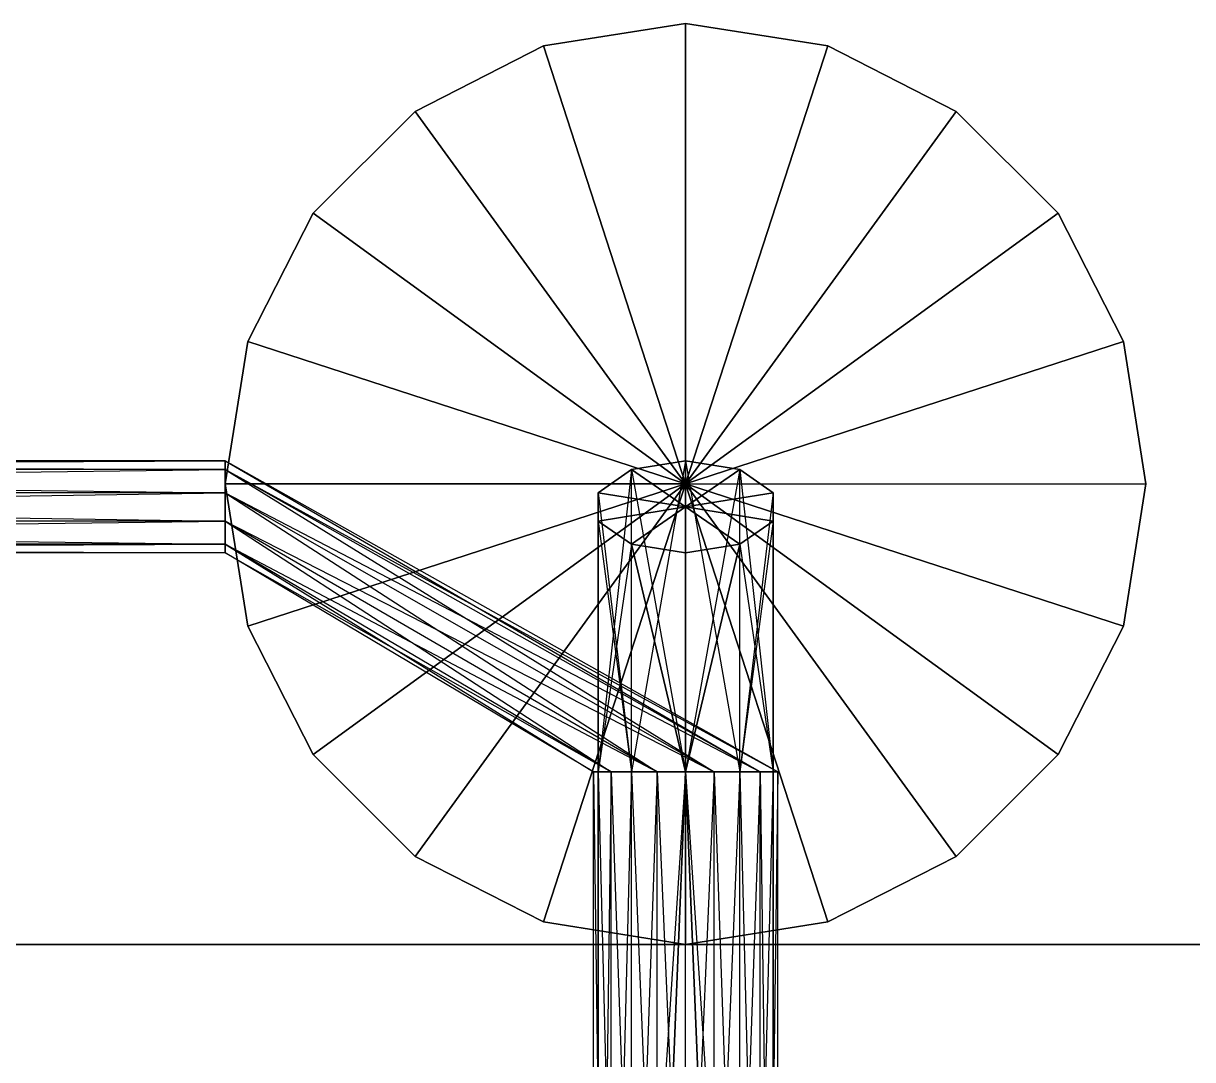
# Model space of a CAD drawing. Extents: x 0 to 4960, y -79 to 258.
# Drawn here: x 4703.4 to 4803.4, y 9.8 to 98.4 of the extents above; entities that cross this region are included whole.
import ezdxf

# ---------------------------------------------------------------- set-up
doc = ezdxf.new("R2010")
doc.units = 0
doc.layers.add('UB3D', color=1, linetype='CONTINUOUS')

msp = doc.modelspace()

# ---------------------------------------------------------------- linework, layer by layer
at = {"layer": 'UB3D', "color": 53}
for points in [[(4747.833996, 96.498308, -3060.944882), (4760.00002, 98.425217, -3060.944882), (4760.00002, 98.425217, -2779.055118), (4747.833996, 96.498308, -2779.055118)], [(4760, 59.055118, -3060.944882), (4760.00002, 98.425217, -3060.944882), (4747.833996, 96.498308, -3060.944882)], [(4760, 59.055118, -2779.055118), (4747.833996, 96.498308, -2779.055118), (4760.00002, 98.425217, -2779.055118)], [(4747.833996, 96.498308, -1680.944882), (4760.00002, 98.425217, -1680.944882), (4760.00002, 98.425217, -1399.055118), (4747.833996, 96.498308, -1399.055118)], [(4760, 59.055118, -1680.944882), (4760.00002, 98.425217, -1680.944882), (4747.833996, 96.498308, -1680.944882)], [(4760, 59.055118, -1399.055118), (4747.833996, 96.498308, -1399.055118), (4760.00002, 98.425217, -1399.055118)], [(4760, 59.055118, -3060.944882), (4772.166004, 96.498308, -3060.944882), (4760.00002, 98.425217, -3060.944882)], [(4760, 59.055118, -2779.055118), (4760.00002, 98.425217, -2779.055118), (4772.166004, 96.498308, -2779.055118)], [(4760, 59.055118, -1680.944882), (4772.166004, 96.498308, -1680.944882), (4760.00002, 98.425217, -1680.944882)], [(4760, 59.055118, -1399.055118), (4760.00002, 98.425217, -1399.055118), (4772.166004, 96.498308, -1399.055118)], [(4760.00002, 98.425217, -3060.944882), (4772.166004, 96.498308, -3060.944882), (4772.166004, 96.498308, -2779.055118), (4760.00002, 98.425217, -2779.055118)], [(4760.00002, 98.425217, -1680.944882), (4772.166004, 96.498308, -1680.944882), (4772.166004, 96.498308, -1399.055118), (4760.00002, 98.425217, -1399.055118)], [(4736.858868, 90.906201, -3060.944882), (4747.833996, 96.498308, -3060.944882), (4747.833996, 96.498308, -2779.055118), (4736.858868, 90.906201, -2779.055118)], [(4760, 59.055118, -3060.944882), (4747.833996, 96.498308, -3060.944882), (4736.858868, 90.906201, -3060.944882)], [(4760, 59.055118, -2779.055118), (4736.858868, 90.906201, -2779.055118), (4747.833996, 96.498308, -2779.055118)], [(4736.858868, 90.906201, -1680.944882), (4747.833996, 96.498308, -1680.944882), (4747.833996, 96.498308, -1399.055118), (4736.858868, 90.906201, -1399.055118)], [(4760, 59.055118, -1680.944882), (4747.833996, 96.498308, -1680.944882), (4736.858868, 90.906201, -1680.944882)], [(4760, 59.055118, -1399.055118), (4736.858868, 90.906201, -1399.055118), (4747.833996, 96.498308, -1399.055118)], [(4760, 59.055118, -3060.944882), (4783.141132, 90.906201, -3060.944882), (4772.166004, 96.498308, -3060.944882)], [(4760, 59.055118, -2779.055118), (4772.166004, 96.498308, -2779.055118), (4783.141132, 90.906201, -2779.055118)], [(4760, 59.055118, -1680.944882), (4783.141132, 90.906201, -1680.944882), (4772.166004, 96.498308, -1680.944882)], [(4760, 59.055118, -1399.055118), (4772.166004, 96.498308, -1399.055118), (4783.141132, 90.906201, -1399.055118)], [(4772.166004, 96.498308, -3060.944882), (4783.141132, 90.906201, -3060.944882), (4783.141132, 90.906201, -2779.055118), (4772.166004, 96.498308, -2779.055118)], [(4772.166004, 96.498308, -1680.944882), (4783.141132, 90.906201, -1680.944882), (4783.141132, 90.906201, -1399.055118), (4772.166004, 96.498308, -1399.055118)], [(4728.148957, 82.196289, -3060.944882), (4736.858868, 90.906201, -3060.944882), (4736.858868, 90.906201, -2779.055118), (4728.148957, 82.196289, -2779.055118)], [(4760, 59.055118, -3060.944882), (4736.858868, 90.906201, -3060.944882), (4728.148957, 82.196289, -3060.944882)], [(4760, 59.055118, -2779.055118), (4728.148957, 82.196289, -2779.055118), (4736.858868, 90.906201, -2779.055118)], [(4728.148957, 82.196289, -1680.944882), (4736.858868, 90.906201, -1680.944882), (4736.858868, 90.906201, -1399.055118), (4728.148957, 82.196289, -1399.055118)], [(4760, 59.055118, -1680.944882), (4736.858868, 90.906201, -1680.944882), (4728.148957, 82.196289, -1680.944882)], [(4760, 59.055118, -1399.055118), (4728.148957, 82.196289, -1399.055118), (4736.858868, 90.906201, -1399.055118)], [(4760, 59.055118, -3060.944882), (4791.851043, 82.196289, -3060.944882), (4783.141132, 90.906201, -3060.944882)], [(4760, 59.055118, -2779.055118), (4783.141132, 90.906201, -2779.055118), (4791.851043, 82.196289, -2779.055118)], [(4760, 59.055118, -1680.944882), (4791.851043, 82.196289, -1680.944882), (4783.141132, 90.906201, -1680.944882)], [(4760, 59.055118, -1399.055118), (4783.141132, 90.906201, -1399.055118), (4791.851043, 82.196289, -1399.055118)], [(4783.141132, 90.906201, -3060.944882), (4791.851043, 82.196289, -3060.944882), (4791.851043, 82.196289, -2779.055118), (4783.141132, 90.906201, -2779.055118)], [(4783.141132, 90.906201, -1680.944882), (4791.851043, 82.196289, -1680.944882), (4791.851043, 82.196289, -1399.055118), (4783.141132, 90.906201, -1399.055118)], [(4722.55685, 71.221161, -3060.944882), (4728.148957, 82.196289, -3060.944882), (4728.148957, 82.196289, -2779.055118), (4722.55685, 71.221161, -2779.055118)], [(4760, 59.055118, -3060.944882), (4728.148957, 82.196289, -3060.944882), (4722.55685, 71.221161, -3060.944882)], [(4760, 59.055118, -2779.055118), (4722.55685, 71.221161, -2779.055118), (4728.148957, 82.196289, -2779.055118)], [(4722.55685, 71.221161, -1680.944882), (4728.148957, 82.196289, -1680.944882), (4728.148957, 82.196289, -1399.055118), (4722.55685, 71.221161, -1399.055118)], [(4760, 59.055118, -1680.944882), (4728.148957, 82.196289, -1680.944882), (4722.55685, 71.221161, -1680.944882)], [(4760, 59.055118, -1399.055118), (4722.55685, 71.221161, -1399.055118), (4728.148957, 82.196289, -1399.055118)], [(4760, 59.055118, -3060.944882), (4797.44315, 71.221161, -3060.944882), (4791.851043, 82.196289, -3060.944882)], [(4760, 59.055118, -2779.055118), (4791.851043, 82.196289, -2779.055118), (4797.44315, 71.221161, -2779.055118)], [(4760, 59.055118, -1680.944882), (4797.44315, 71.221161, -1680.944882), (4791.851043, 82.196289, -1680.944882)], [(4760, 59.055118, -1399.055118), (4791.851043, 82.196289, -1399.055118), (4797.44315, 71.221161, -1399.055118)], [(4791.851043, 82.196289, -3060.944882), (4797.44315, 71.221161, -3060.944882), (4797.44315, 71.221161, -2779.055118), (4791.851043, 82.196289, -2779.055118)], [(4791.851043, 82.196289, -1680.944882), (4797.44315, 71.221161, -1680.944882), (4797.44315, 71.221161, -1399.055118), (4791.851043, 82.196289, -1399.055118)], [(4720.629941, 59.055098, -3060.944882), (4722.55685, 71.221161, -3060.944882), (4722.55685, 71.221161, -2779.055118), (4720.629941, 59.055098, -2779.055118)], [(4760, 59.055118, -3060.944882), (4722.55685, 71.221161, -3060.944882), (4720.629941, 59.055138, -3060.944882)], [(4760, 59.055118, -2779.055118), (4720.629941, 59.055098, -2779.055118), (4722.55685, 71.221161, -2779.055118)], [(4720.629941, 59.055098, -1680.944882), (4722.55685, 71.221161, -1680.944882), (4722.55685, 71.221161, -1399.055118), (4720.629941, 59.055098, -1399.055118)], [(4760, 59.055118, -1680.944882), (4722.55685, 71.221161, -1680.944882), (4720.629941, 59.055138, -1680.944882)], [(4760, 59.055118, -1399.055118), (4720.629941, 59.055098, -1399.055118), (4722.55685, 71.221161, -1399.055118)], [(4760, 59.055118, -3060.944882), (4799.370059, 59.055138, -3060.944882), (4797.44315, 71.221161, -3060.944882)], [(4760, 59.055118, -1680.944882), (4799.370059, 59.055138, -1680.944882), (4797.44315, 71.221161, -1680.944882)], [(4797.44315, 71.221161, -3060.944882), (4799.370059, 59.055098, -3060.944882), (4799.370059, 59.055098, -2779.055118), (4797.44315, 71.221161, -2779.055118)], [(4797.44315, 71.221161, -1680.944882), (4799.370059, 59.055098, -1680.944882), (4799.370059, 59.055098, -1399.055118), (4797.44315, 71.221161, -1399.055118)], [(4760, 59.055118, -3060.944882), (4720.629941, 59.055138, -3060.944882), (4722.55685, 46.889075, -3060.944882)], [(4760, 59.055118, -1680.944882), (4720.629941, 59.055138, -1680.944882), (4722.55685, 46.889075, -1680.944882)], [(4760, 59.055118, -2779.055118), (4722.55685, 46.889075, -2779.055118), (4720.629941, 59.055098, -2779.055118)], [(4760, 59.055118, -1399.055118), (4722.55685, 46.889075, -1399.055118), (4720.629941, 59.055098, -1399.055118)], [(4722.55685, 46.889075, -3060.944882), (4720.629941, 59.055098, -3060.944882), (4720.629941, 59.055098, -2779.055118), (4722.55685, 46.889075, -2779.055118)], [(4722.55685, 46.889075, -1680.944882), (4720.629941, 59.055098, -1680.944882), (4720.629941, 59.055098, -1399.055118), (4722.55685, 46.889075, -1399.055118)], [(4760, 59.055118, -3060.944882), (4722.55685, 46.889075, -3060.944882), (4728.148957, 35.913947, -3060.944882)], [(4760, 59.055118, -2779.055118), (4728.148957, 35.913947, -2779.055118), (4722.55685, 46.889075, -2779.055118)], [(4760, 59.055118, -1680.944882), (4722.55685, 46.889075, -1680.944882), (4728.148957, 35.913947, -1680.944882)], [(4760, 59.055118, -1399.055118), (4728.148957, 35.913947, -1399.055118), (4722.55685, 46.889075, -1399.055118)], [(4760, 59.055118, -3060.944882), (4728.148957, 35.913947, -3060.944882), (4736.858868, 27.204036, -3060.944882)], [(4760, 59.055118, -2779.055118), (4736.858868, 27.204036, -2779.055118), (4728.148957, 35.913947, -2779.055118)], [(4760, 59.055118, -1680.944882), (4728.148957, 35.913947, -1680.944882), (4736.858868, 27.204036, -1680.944882)], [(4760, 59.055118, -1399.055118), (4736.858868, 27.204036, -1399.055118), (4728.148957, 35.913947, -1399.055118)], [(4760, 59.055118, -3060.944882), (4736.858868, 27.204036, -3060.944882), (4747.833996, 21.611928, -3060.944882)], [(4760, 59.055118, -2779.055118), (4747.833996, 21.611928, -2779.055118), (4736.858868, 27.204036, -2779.055118)], [(4760, 59.055118, -1680.944882), (4736.858868, 27.204036, -1680.944882), (4747.833996, 21.611928, -1680.944882)], [(4760, 59.055118, -1399.055118), (4747.833996, 21.611928, -1399.055118), (4736.858868, 27.204036, -1399.055118)], [(4760, 59.055118, -3060.944882), (4747.833996, 21.611928, -3060.944882), (4760.00002, 19.68502, -3060.944882)], [(4760, 59.055118, -2779.055118), (4760.00002, 19.68502, -2779.055118), (4747.833996, 21.611928, -2779.055118)], [(4760, 59.055118, -1680.944882), (4747.833996, 21.611928, -1680.944882), (4760.00002, 19.68502, -1680.944882)], [(4760, 59.055118, -1399.055118), (4760.00002, 19.68502, -1399.055118), (4747.833996, 21.611928, -1399.055118)], [(4760, 59.055118, -3060.944882), (4760.00002, 19.68502, -3060.944882), (4772.166004, 21.611928, -3060.944882)], [(4760, 59.055118, -3060.944882), (4772.166004, 21.611928, -3060.944882), (4783.141132, 27.204036, -3060.944882)], [(4760, 59.055118, -3060.944882), (4783.141132, 27.204036, -3060.944882), (4791.851043, 35.913947, -3060.944882)], [(4760, 59.055118, -3060.944882), (4791.851043, 35.913947, -3060.944882), (4797.44315, 46.889075, -3060.944882)], [(4760, 59.055118, -2779.055118), (4799.370059, 59.055098, -2779.055118), (4797.44315, 46.889075, -2779.055118)], [(4760, 59.055118, -2779.055118), (4797.44315, 46.889075, -2779.055118), (4791.851043, 35.913947, -2779.055118)], [(4760, 59.055118, -2779.055118), (4791.851043, 35.913947, -2779.055118), (4783.141132, 27.204036, -2779.055118)], [(4760, 59.055118, -2779.055118), (4783.141132, 27.204036, -2779.055118), (4772.166004, 21.611928, -2779.055118)], [(4760, 59.055118, -2779.055118), (4772.166004, 21.611928, -2779.055118), (4760.00002, 19.68502, -2779.055118)], [(4760, 59.055118, -1680.944882), (4760.00002, 19.68502, -1680.944882), (4772.166004, 21.611928, -1680.944882)], [(4760, 59.055118, -1680.944882), (4772.166004, 21.611928, -1680.944882), (4783.141132, 27.204036, -1680.944882)], [(4760, 59.055118, -1680.944882), (4783.141132, 27.204036, -1680.944882), (4791.851043, 35.913947, -1680.944882)], [(4760, 59.055118, -1680.944882), (4791.851043, 35.913947, -1680.944882), (4797.44315, 46.889075, -1680.944882)], [(4760, 59.055118, -1399.055118), (4799.370059, 59.055098, -1399.055118), (4797.44315, 46.889075, -1399.055118)], [(4760, 59.055118, -1399.055118), (4797.44315, 46.889075, -1399.055118), (4791.851043, 35.913947, -1399.055118)], [(4760, 59.055118, -1399.055118), (4791.851043, 35.913947, -1399.055118), (4783.141132, 27.204036, -1399.055118)], [(4760, 59.055118, -1399.055118), (4783.141132, 27.204036, -1399.055118), (4772.166004, 21.611928, -1399.055118)], [(4760, 59.055118, -1399.055118), (4772.166004, 21.611928, -1399.055118), (4760.00002, 19.68502, -1399.055118)], [(4799.370059, 59.055098, -3060.944882), (4797.44315, 46.889075, -3060.944882), (4797.44315, 46.889075, -2779.055118), (4799.370059, 59.055098, -2779.055118)], [(4799.370059, 59.055098, -1680.944882), (4797.44315, 46.889075, -1680.944882), (4797.44315, 46.889075, -1399.055118), (4799.370059, 59.055098, -1399.055118)], [(4728.148957, 35.913947, -3060.944882), (4722.55685, 46.889075, -3060.944882), (4722.55685, 46.889075, -2779.055118), (4728.148957, 35.913947, -2779.055118)], [(4728.148957, 35.913947, -1680.944882), (4722.55685, 46.889075, -1680.944882), (4722.55685, 46.889075, -1399.055118), (4728.148957, 35.913947, -1399.055118)], [(4797.44315, 46.889075, -3060.944882), (4791.851043, 35.913947, -3060.944882), (4791.851043, 35.913947, -2779.055118), (4797.44315, 46.889075, -2779.055118)], [(4797.44315, 46.889075, -1680.944882), (4791.851043, 35.913947, -1680.944882), (4791.851043, 35.913947, -1399.055118), (4797.44315, 46.889075, -1399.055118)], [(4736.858868, 27.204036, -3060.944882), (4728.148957, 35.913947, -3060.944882), (4728.148957, 35.913947, -2779.055118), (4736.858868, 27.204036, -2779.055118)], [(4736.858868, 27.204036, -1680.944882), (4728.148957, 35.913947, -1680.944882), (4728.148957, 35.913947, -1399.055118), (4736.858868, 27.204036, -1399.055118)], [(4791.851043, 35.913947, -3060.944882), (4783.141132, 27.204036, -3060.944882), (4783.141132, 27.204036, -2779.055118), (4791.851043, 35.913947, -2779.055118)], [(4791.851043, 35.913947, -1680.944882), (4783.141132, 27.204036, -1680.944882), (4783.141132, 27.204036, -1399.055118), (4791.851043, 35.913947, -1399.055118)], [(4747.833996, 21.611928, -3060.944882), (4736.858868, 27.204036, -3060.944882), (4736.858868, 27.204036, -2779.055118), (4747.833996, 21.611928, -2779.055118)], [(4747.833996, 21.611928, -1680.944882), (4736.858868, 27.204036, -1680.944882), (4736.858868, 27.204036, -1399.055118), (4747.833996, 21.611928, -1399.055118)], [(4783.141132, 27.204036, -3060.944882), (4772.166004, 21.611928, -3060.944882), (4772.166004, 21.611928, -2779.055118), (4783.141132, 27.204036, -2779.055118)], [(4783.141132, 27.204036, -1680.944882), (4772.166004, 21.611928, -1680.944882), (4772.166004, 21.611928, -1399.055118), (4783.141132, 27.204036, -1399.055118)], [(4760.00002, 19.68502, -3060.944882), (4747.833996, 21.611928, -3060.944882), (4747.833996, 21.611928, -2779.055118), (4760.00002, 19.68502, -2779.055118)], [(4760.00002, 19.68502, -1680.944882), (4747.833996, 21.611928, -1680.944882), (4747.833996, 21.611928, -1399.055118), (4760.00002, 19.68502, -1399.055118)], [(4772.166004, 21.611928, -3060.944882), (4760.00002, 19.68502, -3060.944882), (4760.00002, 19.68502, -2779.055118), (4772.166004, 21.611928, -2779.055118)], [(4772.166004, 21.611928, -1680.944882), (4760.00002, 19.68502, -1680.944882), (4760.00002, 19.68502, -1399.055118), (4772.166004, 21.611928, -1399.055118)]]:
    msp.add_3dface(points, dxfattribs=at)
at = {"layer": 'UB3D', "color": 254}
for points in [[(4720.629921, 60.275591, -3504.629921), (4563.149606, 60.275591, -3504.629921), (4720.629921, 61.027598, -3500)], [(4563.149606, 60.275591, -3504.629921), (4720.629921, 61.027598, -3500), (4563.149606, 61.027598, -3500)], [(4720.629921, 61.027598, -3500), (4563.149606, 61.027598, -3500), (4720.629921, 60.275591, -3495.370079)], [(4563.149606, 61.027598, -3500), (4720.629921, 60.275591, -3495.370079), (4563.149606, 60.275591, -3495.370079)], [(4720.629921, 60.275591, -3504.629921), (4767.874016, 34.452008, -3500), (4720.629921, 61.027598, -3500)], [(4767.874016, 34.452008, -3500), (4720.629921, 61.027598, -3500), (4766.370079, 34.452008, -3495.370079)], [(4720.629921, 61.027598, -3500), (4766.370079, 34.452008, -3495.370079), (4720.629921, 60.275591, -3495.370079)], [(4755.370079, 60.275591, -3080.629921), (4760, 34.452008, -3127.874016), (4760, 61.027598, -3080.629921)], [(4755.370079, 60.275591, -3080.629921), (4755.370079, 60.275591, -2923.149606), (4760, 61.027598, -3080.629921)], [(4755.370079, 60.275591, -2923.149606), (4760, 61.027598, -3080.629921), (4760, 61.027598, -2923.149606)], [(4760, 57.090472, -2923.149606), (4760, 61.027598, -2923.149606), (4755.370079, 60.275591, -2923.149606)], [(4760, 34.452008, -2712.125984), (4760, 61.027598, -2759.370079), (4755.370079, 34.452008, -2713.629921)], [(4760, 61.027598, -2759.370079), (4755.370079, 34.452008, -2713.629921), (4755.370079, 60.275591, -2759.370079)], [(4760, 61.027598, -2759.370079), (4760, 61.027598, -2916.850394), (4755.370079, 60.275591, -2759.370079)], [(4760, 61.027598, -2916.850394), (4755.370079, 60.275591, -2759.370079), (4755.370079, 60.275591, -2916.850394)], [(4760, 57.090472, -2916.850394), (4755.370079, 60.275591, -2916.850394), (4760, 61.027598, -2916.850394)], [(4755.370079, 60.275591, -1700.629921), (4760, 34.452008, -1747.874016), (4760, 61.027598, -1700.629921)], [(4755.370079, 60.275591, -1700.629921), (4755.370079, 60.275591, -1543.149606), (4760, 61.027598, -1700.629921)], [(4755.370079, 60.275591, -1543.149606), (4760, 61.027598, -1700.629921), (4760, 61.027598, -1543.149606)], [(4760, 57.090472, -1543.149606), (4760, 61.027598, -1543.149606), (4755.370079, 60.275591, -1543.149606)], [(4760, 34.452008, -1332.125984), (4760, 61.027598, -1379.370079), (4755.370079, 34.452008, -1333.629921)], [(4760, 61.027598, -1379.370079), (4755.370079, 34.452008, -1333.629921), (4755.370079, 60.275591, -1379.370079)], [(4760, 61.027598, -1379.370079), (4760, 61.027598, -1536.850394), (4755.370079, 60.275591, -1379.370079)], [(4760, 61.027598, -1536.850394), (4755.370079, 60.275591, -1379.370079), (4755.370079, 60.275591, -1536.850394)], [(4760, 57.090472, -1536.850394), (4755.370079, 60.275591, -1536.850394), (4760, 61.027598, -1536.850394)], [(4760, 34.452008, -3127.874016), (4760, 61.027598, -3080.629921), (4764.629921, 34.452008, -3126.370079)], [(4760, 61.027598, -3080.629921), (4764.629921, 34.452008, -3126.370079), (4764.629921, 60.275591, -3080.629921)], [(4760, 61.027598, -3080.629921), (4760, 61.027598, -2923.149606), (4764.629921, 60.275591, -3080.629921)], [(4760, 61.027598, -2923.149606), (4764.629921, 60.275591, -3080.629921), (4764.629921, 60.275591, -2923.149606)], [(4760, 57.090472, -2923.149606), (4764.629921, 60.275591, -2923.149606), (4760, 61.027598, -2923.149606)], [(4764.629921, 60.275591, -2759.370079), (4760, 34.452008, -2712.125984), (4760, 61.027598, -2759.370079)], [(4764.629921, 60.275591, -2759.370079), (4764.629921, 60.275591, -2916.850394), (4760, 61.027598, -2759.370079)], [(4764.629921, 60.275591, -2916.850394), (4760, 61.027598, -2759.370079), (4760, 61.027598, -2916.850394)], [(4760, 57.090472, -2916.850394), (4760, 61.027598, -2916.850394), (4764.629921, 60.275591, -2916.850394)], [(4760, 34.452008, -1747.874016), (4760, 61.027598, -1700.629921), (4764.629921, 34.452008, -1746.370079)], [(4760, 61.027598, -1700.629921), (4764.629921, 34.452008, -1746.370079), (4764.629921, 60.275591, -1700.629921)], [(4760, 61.027598, -1700.629921), (4760, 61.027598, -1543.149606), (4764.629921, 60.275591, -1700.629921)], [(4760, 61.027598, -1543.149606), (4764.629921, 60.275591, -1700.629921), (4764.629921, 60.275591, -1543.149606)], [(4760, 57.090472, -1543.149606), (4764.629921, 60.275591, -1543.149606), (4760, 61.027598, -1543.149606)], [(4764.629921, 60.275591, -1379.370079), (4760, 34.452008, -1332.125984), (4760, 61.027598, -1379.370079)], [(4764.629921, 60.275591, -1379.370079), (4764.629921, 60.275591, -1536.850394), (4760, 61.027598, -1379.370079)], [(4764.629921, 60.275591, -1536.850394), (4760, 61.027598, -1379.370079), (4760, 61.027598, -1536.850394)], [(4760, 57.090472, -1536.850394), (4760, 61.027598, -1536.850394), (4764.629921, 60.275591, -1536.850394)], [(4720.629921, 58.307047, -3507.488189), (4563.149606, 58.307047, -3507.488189), (4720.629921, 60.275591, -3504.629921)], [(4563.149606, 58.307047, -3507.488189), (4720.629921, 60.275591, -3504.629921), (4563.149606, 60.275591, -3504.629921)], [(4720.629921, 60.275591, -3495.370079), (4563.149606, 60.275591, -3495.370079), (4720.629921, 58.307047, -3492.511811)], [(4563.149606, 60.275591, -3495.370079), (4720.629921, 58.307047, -3492.511811), (4563.149606, 58.307047, -3492.511811)], [(4720.629921, 58.307047, -3507.488189), (4766.370079, 34.452008, -3504.629921), (4720.629921, 60.275591, -3504.629921)], [(4766.370079, 34.452008, -3504.629921), (4720.629921, 60.275591, -3504.629921), (4767.874016, 34.452008, -3500)], [(4766.370079, 34.452008, -3495.370079), (4720.629921, 60.275591, -3495.370079), (4762.433071, 34.452008, -3492.511811)], [(4720.629921, 60.275591, -3495.370079), (4762.433071, 34.452008, -3492.511811), (4720.629921, 58.307047, -3492.511811)], [(4752.511811, 58.307047, -3080.629921), (4755.370079, 34.452008, -3126.370079), (4755.370079, 60.275591, -3080.629921)], [(4752.511811, 58.307047, -3080.629921), (4752.511811, 58.307047, -2923.149606), (4755.370079, 60.275591, -3080.629921)], [(4752.511811, 58.307047, -2923.149606), (4755.370079, 60.275591, -3080.629921), (4755.370079, 60.275591, -2923.149606)], [(4760, 57.090472, -2923.149606), (4755.370079, 60.275591, -2923.149606), (4752.511811, 58.307047, -2923.149606)], [(4755.370079, 34.452008, -2713.629921), (4755.370079, 60.275591, -2759.370079), (4752.511811, 34.452008, -2717.566929)], [(4755.370079, 60.275591, -2759.370079), (4752.511811, 34.452008, -2717.566929), (4752.511811, 58.307047, -2759.370079)], [(4755.370079, 60.275591, -2759.370079), (4755.370079, 60.275591, -2916.850394), (4752.511811, 58.307047, -2759.370079)], [(4755.370079, 60.275591, -2916.850394), (4752.511811, 58.307047, -2759.370079), (4752.511811, 58.307047, -2916.850394)], [(4760, 57.090472, -2916.850394), (4752.511811, 58.307047, -2916.850394), (4755.370079, 60.275591, -2916.850394)], [(4752.511811, 58.307047, -1700.629921), (4755.370079, 34.452008, -1746.370079), (4755.370079, 60.275591, -1700.629921)], [(4752.511811, 58.307047, -1700.629921), (4752.511811, 58.307047, -1543.149606), (4755.370079, 60.275591, -1700.629921)], [(4752.511811, 58.307047, -1543.149606), (4755.370079, 60.275591, -1700.629921), (4755.370079, 60.275591, -1543.149606)], [(4760, 57.090472, -1543.149606), (4755.370079, 60.275591, -1543.149606), (4752.511811, 58.307047, -1543.149606)], [(4755.370079, 34.452008, -1333.629921), (4755.370079, 60.275591, -1379.370079), (4752.511811, 34.452008, -1337.566929)], [(4755.370079, 60.275591, -1379.370079), (4752.511811, 34.452008, -1337.566929), (4752.511811, 58.307047, -1379.370079)], [(4755.370079, 60.275591, -1379.370079), (4755.370079, 60.275591, -1536.850394), (4752.511811, 58.307047, -1379.370079)], [(4755.370079, 60.275591, -1536.850394), (4752.511811, 58.307047, -1379.370079), (4752.511811, 58.307047, -1536.850394)], [(4760, 57.090472, -1536.850394), (4752.511811, 58.307047, -1536.850394), (4755.370079, 60.275591, -1536.850394)], [(4755.370079, 34.452008, -3126.370079), (4755.370079, 60.275591, -3080.629921), (4760, 34.452008, -3127.874016)], [(4755.370079, 34.452008, -1746.370079), (4755.370079, 60.275591, -1700.629921), (4760, 34.452008, -1747.874016)], [(4760, 57.090472, -2923.149606), (4767.488189, 58.307047, -2923.149606), (4764.629921, 60.275591, -2923.149606)], [(4764.629921, 34.452008, -2713.629921), (4764.629921, 60.275591, -2759.370079), (4760, 34.452008, -2712.125984)], [(4760, 57.090472, -2916.850394), (4764.629921, 60.275591, -2916.850394), (4767.488189, 58.307047, -2916.850394)], [(4760, 57.090472, -1543.149606), (4767.488189, 58.307047, -1543.149606), (4764.629921, 60.275591, -1543.149606)], [(4764.629921, 34.452008, -1333.629921), (4764.629921, 60.275591, -1379.370079), (4760, 34.452008, -1332.125984)], [(4760, 57.090472, -1536.850394), (4764.629921, 60.275591, -1536.850394), (4767.488189, 58.307047, -1536.850394)], [(4764.629921, 34.452008, -3126.370079), (4764.629921, 60.275591, -3080.629921), (4767.488189, 34.452008, -3122.433071)], [(4764.629921, 60.275591, -3080.629921), (4767.488189, 34.452008, -3122.433071), (4767.488189, 58.307047, -3080.629921)], [(4764.629921, 60.275591, -3080.629921), (4764.629921, 60.275591, -2923.149606), (4767.488189, 58.307047, -3080.629921)], [(4764.629921, 60.275591, -2923.149606), (4767.488189, 58.307047, -3080.629921), (4767.488189, 58.307047, -2923.149606)], [(4767.488189, 58.307047, -2759.370079), (4764.629921, 34.452008, -2713.629921), (4764.629921, 60.275591, -2759.370079)], [(4767.488189, 58.307047, -2759.370079), (4767.488189, 58.307047, -2916.850394), (4764.629921, 60.275591, -2759.370079)], [(4767.488189, 58.307047, -2916.850394), (4764.629921, 60.275591, -2759.370079), (4764.629921, 60.275591, -2916.850394)], [(4764.629921, 34.452008, -1746.370079), (4764.629921, 60.275591, -1700.629921), (4767.488189, 34.452008, -1742.433071)], [(4764.629921, 60.275591, -1700.629921), (4767.488189, 34.452008, -1742.433071), (4767.488189, 58.307047, -1700.629921)], [(4764.629921, 60.275591, -1700.629921), (4764.629921, 60.275591, -1543.149606), (4767.488189, 58.307047, -1700.629921)], [(4764.629921, 60.275591, -1543.149606), (4767.488189, 58.307047, -1700.629921), (4767.488189, 58.307047, -1543.149606)], [(4767.488189, 58.307047, -1379.370079), (4764.629921, 34.452008, -1333.629921), (4764.629921, 60.275591, -1379.370079)], [(4767.488189, 58.307047, -1379.370079), (4767.488189, 58.307047, -1536.850394), (4764.629921, 60.275591, -1379.370079)], [(4767.488189, 58.307047, -1536.850394), (4764.629921, 60.275591, -1379.370079), (4764.629921, 60.275591, -1536.850394)], [(4720.629921, 55.873898, -3507.488189), (4563.149606, 55.873898, -3507.488189), (4720.629921, 58.307047, -3507.488189)], [(4563.149606, 55.873898, -3507.488189), (4720.629921, 58.307047, -3507.488189), (4563.149606, 58.307047, -3507.488189)], [(4720.629921, 58.307047, -3492.511811), (4563.149606, 58.307047, -3492.511811), (4720.629921, 55.873898, -3492.511811)], [(4563.149606, 58.307047, -3492.511811), (4720.629921, 55.873898, -3492.511811), (4563.149606, 55.873898, -3492.511811)], [(4720.629921, 55.873898, -3507.488189), (4762.433071, 34.452008, -3507.488189), (4720.629921, 58.307047, -3507.488189)], [(4762.433071, 34.452008, -3507.488189), (4720.629921, 58.307047, -3507.488189), (4766.370079, 34.452008, -3504.629921)], [(4762.433071, 34.452008, -3492.511811), (4720.629921, 58.307047, -3492.511811), (4757.566929, 34.452008, -3492.511811)], [(4720.629921, 58.307047, -3492.511811), (4757.566929, 34.452008, -3492.511811), (4720.629921, 55.873898, -3492.511811)], [(4752.511811, 55.873898, -3080.629921), (4752.511811, 34.452008, -3122.433071), (4752.511811, 58.307047, -3080.629921)], [(4752.511811, 34.452008, -3122.433071), (4752.511811, 58.307047, -3080.629921), (4755.370079, 34.452008, -3126.370079)], [(4752.511811, 55.873898, -3080.629921), (4752.511811, 55.873898, -2923.149606), (4752.511811, 58.307047, -3080.629921)], [(4752.511811, 55.873898, -2923.149606), (4752.511811, 58.307047, -3080.629921), (4752.511811, 58.307047, -2923.149606)], [(4760, 57.090472, -2923.149606), (4752.511811, 58.307047, -2923.149606), (4752.511811, 55.873898, -2923.149606)], [(4752.511811, 34.452008, -2717.566929), (4752.511811, 58.307047, -2759.370079), (4752.511811, 34.452008, -2722.433071)], [(4752.511811, 58.307047, -2759.370079), (4752.511811, 34.452008, -2722.433071), (4752.511811, 55.873898, -2759.370079)], [(4752.511811, 58.307047, -2759.370079), (4752.511811, 58.307047, -2916.850394), (4752.511811, 55.873898, -2759.370079)], [(4752.511811, 58.307047, -2916.850394), (4752.511811, 55.873898, -2759.370079), (4752.511811, 55.873898, -2916.850394)], [(4760, 57.090472, -2916.850394), (4752.511811, 55.873898, -2916.850394), (4752.511811, 58.307047, -2916.850394)], [(4752.511811, 55.873898, -1700.629921), (4752.511811, 34.452008, -1742.433071), (4752.511811, 58.307047, -1700.629921)], [(4752.511811, 34.452008, -1742.433071), (4752.511811, 58.307047, -1700.629921), (4755.370079, 34.452008, -1746.370079)], [(4752.511811, 55.873898, -1700.629921), (4752.511811, 55.873898, -1543.149606), (4752.511811, 58.307047, -1700.629921)], [(4752.511811, 55.873898, -1543.149606), (4752.511811, 58.307047, -1700.629921), (4752.511811, 58.307047, -1543.149606)], [(4760, 57.090472, -1543.149606), (4752.511811, 58.307047, -1543.149606), (4752.511811, 55.873898, -1543.149606)], [(4752.511811, 34.452008, -1337.566929), (4752.511811, 58.307047, -1379.370079), (4752.511811, 34.452008, -1342.433071)], [(4752.511811, 58.307047, -1379.370079), (4752.511811, 34.452008, -1342.433071), (4752.511811, 55.873898, -1379.370079)], [(4752.511811, 58.307047, -1379.370079), (4752.511811, 58.307047, -1536.850394), (4752.511811, 55.873898, -1379.370079)], [(4752.511811, 58.307047, -1536.850394), (4752.511811, 55.873898, -1379.370079), (4752.511811, 55.873898, -1536.850394)], [(4760, 57.090472, -1536.850394), (4752.511811, 55.873898, -1536.850394), (4752.511811, 58.307047, -1536.850394)], [(4760, 57.090472, -2923.149606), (4767.488189, 55.873898, -2923.149606), (4767.488189, 58.307047, -2923.149606)], [(4760, 57.090472, -2916.850394), (4767.488189, 58.307047, -2916.850394), (4767.488189, 55.873898, -2916.850394)], [(4760, 57.090472, -1543.149606), (4767.488189, 55.873898, -1543.149606), (4767.488189, 58.307047, -1543.149606)], [(4760, 57.090472, -1536.850394), (4767.488189, 58.307047, -1536.850394), (4767.488189, 55.873898, -1536.850394)], [(4767.488189, 34.452008, -2717.566929), (4767.488189, 58.307047, -2759.370079), (4764.629921, 34.452008, -2713.629921)], [(4767.488189, 34.452008, -1337.566929), (4767.488189, 58.307047, -1379.370079), (4764.629921, 34.452008, -1333.629921)], [(4767.488189, 34.452008, -3122.433071), (4767.488189, 58.307047, -3080.629921), (4767.488189, 34.452008, -3117.566929)], [(4767.488189, 58.307047, -3080.629921), (4767.488189, 34.452008, -3117.566929), (4767.488189, 55.873898, -3080.629921)], [(4767.488189, 58.307047, -3080.629921), (4767.488189, 58.307047, -2923.149606), (4767.488189, 55.873898, -3080.629921)], [(4767.488189, 58.307047, -2923.149606), (4767.488189, 55.873898, -3080.629921), (4767.488189, 55.873898, -2923.149606)], [(4767.488189, 55.873898, -2759.370079), (4767.488189, 34.452008, -2717.566929), (4767.488189, 58.307047, -2759.370079)], [(4767.488189, 55.873898, -2759.370079), (4767.488189, 55.873898, -2916.850394), (4767.488189, 58.307047, -2759.370079)], [(4767.488189, 55.873898, -2916.850394), (4767.488189, 58.307047, -2759.370079), (4767.488189, 58.307047, -2916.850394)], [(4767.488189, 34.452008, -1742.433071), (4767.488189, 58.307047, -1700.629921), (4767.488189, 34.452008, -1737.566929)], [(4767.488189, 58.307047, -1700.629921), (4767.488189, 34.452008, -1737.566929), (4767.488189, 55.873898, -1700.629921)], [(4767.488189, 58.307047, -1700.629921), (4767.488189, 58.307047, -1543.149606), (4767.488189, 55.873898, -1700.629921)], [(4767.488189, 58.307047, -1543.149606), (4767.488189, 55.873898, -1700.629921), (4767.488189, 55.873898, -1543.149606)], [(4767.488189, 55.873898, -1379.370079), (4767.488189, 34.452008, -1337.566929), (4767.488189, 58.307047, -1379.370079)], [(4767.488189, 55.873898, -1379.370079), (4767.488189, 55.873898, -1536.850394), (4767.488189, 58.307047, -1379.370079)], [(4767.488189, 55.873898, -1536.850394), (4767.488189, 58.307047, -1379.370079), (4767.488189, 58.307047, -1536.850394)], [(4760, 57.090472, -2923.149606), (4752.511811, 55.873898, -2923.149606), (4755.370079, 53.905315, -2923.149606)], [(4760, 57.090472, -2916.850394), (4755.370079, 53.905315, -2916.850394), (4752.511811, 55.873898, -2916.850394)], [(4760, 57.090472, -1543.149606), (4752.511811, 55.873898, -1543.149606), (4755.370079, 53.905315, -1543.149606)], [(4760, 57.090472, -1536.850394), (4755.370079, 53.905315, -1536.850394), (4752.511811, 55.873898, -1536.850394)], [(4760, 57.090472, -2923.149606), (4755.370079, 53.905315, -2923.149606), (4760, 53.153346, -2923.149606)], [(4760, 57.090472, -2916.850394), (4760, 53.153346, -2916.850394), (4755.370079, 53.905315, -2916.850394)], [(4760, 57.090472, -1543.149606), (4755.370079, 53.905315, -1543.149606), (4760, 53.153346, -1543.149606)], [(4760, 57.090472, -1536.850394), (4760, 53.153346, -1536.850394), (4755.370079, 53.905315, -1536.850394)], [(4760, 57.090472, -2923.149606), (4760, 53.153346, -2923.149606), (4764.629921, 53.905315, -2923.149606)], [(4760, 57.090472, -2923.149606), (4764.629921, 53.905315, -2923.149606), (4767.488189, 55.873898, -2923.149606)], [(4760, 57.090472, -2916.850394), (4767.488189, 55.873898, -2916.850394), (4764.629921, 53.905315, -2916.850394)], [(4760, 57.090472, -2916.850394), (4764.629921, 53.905315, -2916.850394), (4760, 53.153346, -2916.850394)], [(4760, 57.090472, -1543.149606), (4760, 53.153346, -1543.149606), (4764.629921, 53.905315, -1543.149606)], [(4760, 57.090472, -1543.149606), (4764.629921, 53.905315, -1543.149606), (4767.488189, 55.873898, -1543.149606)], [(4760, 57.090472, -1536.850394), (4767.488189, 55.873898, -1536.850394), (4764.629921, 53.905315, -1536.850394)], [(4760, 57.090472, -1536.850394), (4764.629921, 53.905315, -1536.850394), (4760, 53.153346, -1536.850394)], [(4720.629921, 53.905315, -3504.629921), (4563.149606, 53.905315, -3504.629921), (4720.629921, 55.873898, -3507.488189)], [(4563.149606, 53.905315, -3504.629921), (4720.629921, 55.873898, -3507.488189), (4563.149606, 55.873898, -3507.488189)], [(4720.629921, 55.873898, -3492.511811), (4563.149606, 55.873898, -3492.511811), (4720.629921, 53.905315, -3495.370079)], [(4563.149606, 55.873898, -3492.511811), (4720.629921, 53.905315, -3495.370079), (4563.149606, 53.905315, -3495.370079)], [(4720.629921, 53.905315, -3504.629921), (4757.566929, 34.452008, -3507.488189), (4720.629921, 55.873898, -3507.488189)], [(4757.566929, 34.452008, -3507.488189), (4720.629921, 55.873898, -3507.488189), (4762.433071, 34.452008, -3507.488189)], [(4757.566929, 34.452008, -3492.511811), (4720.629921, 55.873898, -3492.511811), (4753.629921, 34.452008, -3495.370079)], [(4720.629921, 55.873898, -3492.511811), (4753.629921, 34.452008, -3495.370079), (4720.629921, 53.905315, -3495.370079)], [(4755.370079, 53.905315, -3080.629921), (4752.511811, 34.452008, -3117.566929), (4752.511811, 55.873898, -3080.629921)], [(4752.511811, 34.452008, -3117.566929), (4752.511811, 55.873898, -3080.629921), (4752.511811, 34.452008, -3122.433071)], [(4755.370079, 53.905315, -3080.629921), (4755.370079, 53.905315, -2923.149606), (4752.511811, 55.873898, -3080.629921)], [(4755.370079, 53.905315, -2923.149606), (4752.511811, 55.873898, -3080.629921), (4752.511811, 55.873898, -2923.149606)], [(4752.511811, 34.452008, -2722.433071), (4752.511811, 55.873898, -2759.370079), (4755.370079, 34.452008, -2726.370079)], [(4752.511811, 55.873898, -2759.370079), (4755.370079, 34.452008, -2726.370079), (4755.370079, 53.905315, -2759.370079)], [(4752.511811, 55.873898, -2759.370079), (4752.511811, 55.873898, -2916.850394), (4755.370079, 53.905315, -2759.370079)], [(4752.511811, 55.873898, -2916.850394), (4755.370079, 53.905315, -2759.370079), (4755.370079, 53.905315, -2916.850394)], [(4755.370079, 53.905315, -1700.629921), (4752.511811, 34.452008, -1737.566929), (4752.511811, 55.873898, -1700.629921)], [(4752.511811, 34.452008, -1737.566929), (4752.511811, 55.873898, -1700.629921), (4752.511811, 34.452008, -1742.433071)], [(4755.370079, 53.905315, -1700.629921), (4755.370079, 53.905315, -1543.149606), (4752.511811, 55.873898, -1700.629921)], [(4755.370079, 53.905315, -1543.149606), (4752.511811, 55.873898, -1700.629921), (4752.511811, 55.873898, -1543.149606)], [(4752.511811, 34.452008, -1342.433071), (4752.511811, 55.873898, -1379.370079), (4755.370079, 34.452008, -1346.370079)], [(4752.511811, 55.873898, -1379.370079), (4755.370079, 34.452008, -1346.370079), (4755.370079, 53.905315, -1379.370079)], [(4752.511811, 55.873898, -1379.370079), (4752.511811, 55.873898, -1536.850394), (4755.370079, 53.905315, -1379.370079)], [(4752.511811, 55.873898, -1536.850394), (4755.370079, 53.905315, -1379.370079), (4755.370079, 53.905315, -1536.850394)], [(4767.488189, 34.452008, -3117.566929), (4767.488189, 55.873898, -3080.629921), (4764.629921, 34.452008, -3113.629921)], [(4767.488189, 55.873898, -3080.629921), (4764.629921, 34.452008, -3113.629921), (4764.629921, 53.905315, -3080.629921)], [(4767.488189, 55.873898, -3080.629921), (4767.488189, 55.873898, -2923.149606), (4764.629921, 53.905315, -3080.629921)], [(4767.488189, 55.873898, -2923.149606), (4764.629921, 53.905315, -3080.629921), (4764.629921, 53.905315, -2923.149606)], [(4764.629921, 53.905315, -2759.370079), (4767.488189, 34.452008, -2722.433071), (4767.488189, 55.873898, -2759.370079)], [(4764.629921, 53.905315, -2759.370079), (4764.629921, 53.905315, -2916.850394), (4767.488189, 55.873898, -2759.370079)], [(4764.629921, 53.905315, -2916.850394), (4767.488189, 55.873898, -2759.370079), (4767.488189, 55.873898, -2916.850394)], [(4767.488189, 34.452008, -1737.566929), (4767.488189, 55.873898, -1700.629921), (4764.629921, 34.452008, -1733.629921)], [(4767.488189, 55.873898, -1700.629921), (4764.629921, 34.452008, -1733.629921), (4764.629921, 53.905315, -1700.629921)], [(4767.488189, 55.873898, -1700.629921), (4767.488189, 55.873898, -1543.149606), (4764.629921, 53.905315, -1700.629921)], [(4767.488189, 55.873898, -1543.149606), (4764.629921, 53.905315, -1700.629921), (4764.629921, 53.905315, -1543.149606)], [(4764.629921, 53.905315, -1379.370079), (4767.488189, 34.452008, -1342.433071), (4767.488189, 55.873898, -1379.370079)], [(4764.629921, 53.905315, -1379.370079), (4764.629921, 53.905315, -1536.850394), (4767.488189, 55.873898, -1379.370079)], [(4764.629921, 53.905315, -1536.850394), (4767.488189, 55.873898, -1379.370079), (4767.488189, 55.873898, -1536.850394)], [(4767.488189, 34.452008, -2722.433071), (4767.488189, 55.873898, -2759.370079), (4767.488189, 34.452008, -2717.566929)], [(4767.488189, 34.452008, -1342.433071), (4767.488189, 55.873898, -1379.370079), (4767.488189, 34.452008, -1337.566929)], [(4720.629921, 53.153346, -3500), (4563.149606, 53.153346, -3500), (4720.629921, 53.905315, -3504.629921)], [(4563.149606, 53.153346, -3500), (4720.629921, 53.905315, -3504.629921), (4563.149606, 53.905315, -3504.629921)], [(4720.629921, 53.905315, -3495.370079), (4563.149606, 53.905315, -3495.370079), (4720.629921, 53.153346, -3500)], [(4563.149606, 53.905315, -3495.370079), (4720.629921, 53.153346, -3500), (4563.149606, 53.153346, -3500)], [(4720.629921, 53.153346, -3500), (4753.629921, 34.452008, -3500), (4720.629921, 53.905315, -3504.629921)], [(4753.629921, 34.452008, -3500), (4720.629921, 53.905315, -3504.629921), (4757.566929, 34.452008, -3507.488189)], [(4753.629921, 34.452008, -3495.370079), (4720.629921, 53.905315, -3495.370079), (4752.125984, 34.452008, -3500)], [(4720.629921, 53.905315, -3495.370079), (4752.125984, 34.452008, -3500), (4720.629921, 53.153346, -3500)], [(4752.125984, 34.452008, -3500), (4720.629921, 53.153346, -3500), (4753.629921, 34.452008, -3500)], [(4760, 34.452008, -3113.629921), (4755.370079, 53.905315, -3080.629921), (4752.511811, 34.452008, -3117.566929)], [(4760, 34.452008, -1733.629921), (4755.370079, 53.905315, -1700.629921), (4752.511811, 34.452008, -1737.566929)], [(4760, 53.153346, -3080.629921), (4760, 34.452008, -3113.629921), (4755.370079, 53.905315, -3080.629921)], [(4760, 53.153346, -3080.629921), (4760, 53.153346, -2923.149606), (4755.370079, 53.905315, -3080.629921)], [(4760, 53.153346, -2923.149606), (4755.370079, 53.905315, -3080.629921), (4755.370079, 53.905315, -2923.149606)], [(4755.370079, 34.452008, -2726.370079), (4755.370079, 53.905315, -2759.370079), (4760, 34.452008, -2727.874016)], [(4755.370079, 53.905315, -2759.370079), (4760, 34.452008, -2727.874016), (4760, 53.153346, -2759.370079)], [(4755.370079, 53.905315, -2759.370079), (4755.370079, 53.905315, -2916.850394), (4760, 53.153346, -2759.370079)], [(4755.370079, 53.905315, -2916.850394), (4760, 53.153346, -2759.370079), (4760, 53.153346, -2916.850394)], [(4760, 53.153346, -1700.629921), (4760, 34.452008, -1733.629921), (4755.370079, 53.905315, -1700.629921)], [(4760, 53.153346, -1700.629921), (4760, 53.153346, -1543.149606), (4755.370079, 53.905315, -1700.629921)], [(4760, 53.153346, -1543.149606), (4755.370079, 53.905315, -1700.629921), (4755.370079, 53.905315, -1543.149606)], [(4755.370079, 34.452008, -1346.370079), (4755.370079, 53.905315, -1379.370079), (4760, 34.452008, -1347.874016)], [(4755.370079, 53.905315, -1379.370079), (4760, 34.452008, -1347.874016), (4760, 53.153346, -1379.370079)], [(4755.370079, 53.905315, -1379.370079), (4755.370079, 53.905315, -1536.850394), (4760, 53.153346, -1379.370079)], [(4755.370079, 53.905315, -1536.850394), (4760, 53.153346, -1379.370079), (4760, 53.153346, -1536.850394)], [(4764.629921, 34.452008, -3113.629921), (4764.629921, 53.905315, -3080.629921), (4760, 34.452008, -3112.125984)], [(4764.629921, 53.905315, -3080.629921), (4760, 34.452008, -3112.125984), (4760, 53.153346, -3080.629921)], [(4764.629921, 53.905315, -3080.629921), (4764.629921, 53.905315, -2923.149606), (4760, 53.153346, -3080.629921)], [(4764.629921, 53.905315, -2923.149606), (4760, 53.153346, -3080.629921), (4760, 53.153346, -2923.149606)], [(4760, 53.153346, -2759.370079), (4760, 34.452008, -2726.370079), (4764.629921, 53.905315, -2759.370079)], [(4760, 34.452008, -2726.370079), (4764.629921, 53.905315, -2759.370079), (4767.488189, 34.452008, -2722.433071)], [(4760, 53.153346, -2759.370079), (4760, 53.153346, -2916.850394), (4764.629921, 53.905315, -2759.370079)], [(4760, 53.153346, -2916.850394), (4764.629921, 53.905315, -2759.370079), (4764.629921, 53.905315, -2916.850394)], [(4764.629921, 34.452008, -1733.629921), (4764.629921, 53.905315, -1700.629921), (4760, 34.452008, -1732.125984)], [(4764.629921, 53.905315, -1700.629921), (4760, 34.452008, -1732.125984), (4760, 53.153346, -1700.629921)], [(4764.629921, 53.905315, -1700.629921), (4764.629921, 53.905315, -1543.149606), (4760, 53.153346, -1700.629921)], [(4764.629921, 53.905315, -1543.149606), (4760, 53.153346, -1700.629921), (4760, 53.153346, -1543.149606)], [(4760, 53.153346, -1379.370079), (4760, 34.452008, -1346.370079), (4764.629921, 53.905315, -1379.370079)], [(4760, 34.452008, -1346.370079), (4764.629921, 53.905315, -1379.370079), (4767.488189, 34.452008, -1342.433071)], [(4760, 53.153346, -1379.370079), (4760, 53.153346, -1536.850394), (4764.629921, 53.905315, -1379.370079)], [(4760, 53.153346, -1536.850394), (4764.629921, 53.905315, -1379.370079), (4764.629921, 53.905315, -1536.850394)], [(4760, 34.452008, -3112.125984), (4760, 53.153346, -3080.629921), (4760, 34.452008, -3113.629921)], [(4760, 34.452008, -2727.874016), (4760, 53.153346, -2759.370079), (4760, 34.452008, -2726.370079)], [(4760, 34.452008, -1732.125984), (4760, 53.153346, -1700.629921), (4760, 34.452008, -1733.629921)], [(4760, 34.452008, -1347.874016), (4760, 53.153346, -1379.370079), (4760, 34.452008, -1346.370079)], [(4752.125984, -78.740157, -3500), (4752.125984, 34.452008, -3500), (4753.629921, -78.740157, -3504.629921)], [(4752.125984, 34.452008, -3500), (4753.629921, -78.740157, -3504.629921), (4753.629921, 34.452008, -3500)], [(4753.629921, -78.740157, -3495.370079), (4753.629921, 34.452008, -3495.370079), (4752.125984, -78.740157, -3500)], [(4753.629921, 34.452008, -3495.370079), (4752.125984, -78.740157, -3500), (4752.125984, 34.452008, -3500)], [(4755.370079, -78.740157, -3113.629921), (4760, 34.452008, -3113.629921), (4752.511811, -78.740157, -3117.566929)], [(4760, 34.452008, -3113.629921), (4752.511811, -78.740157, -3117.566929), (4752.511811, 34.452008, -3117.566929)], [(4752.511811, -78.740157, -3117.566929), (4752.511811, 34.452008, -3117.566929), (4752.511811, -78.740157, -3122.433071)], [(4752.511811, 34.452008, -3117.566929), (4752.511811, -78.740157, -3122.433071), (4752.511811, 34.452008, -3122.433071)], [(4752.511811, -78.740157, -3122.433071), (4752.511811, 34.452008, -3122.433071), (4755.370079, -78.740157, -3126.370079)], [(4752.511811, 34.452008, -3122.433071), (4755.370079, -78.740157, -3126.370079), (4755.370079, 34.452008, -3126.370079)], [(4755.370079, -78.740157, -2713.629921), (4755.370079, 34.452008, -2713.629921), (4752.511811, -78.740157, -2717.566929)], [(4755.370079, 34.452008, -2713.629921), (4752.511811, -78.740157, -2717.566929), (4752.511811, 34.452008, -2717.566929)], [(4752.511811, -78.740157, -2717.566929), (4752.511811, 34.452008, -2717.566929), (4752.511811, -78.740157, -2722.433071)], [(4752.511811, 34.452008, -2717.566929), (4752.511811, -78.740157, -2722.433071), (4752.511811, 34.452008, -2722.433071)], [(4752.511811, -78.740157, -2722.433071), (4752.511811, 34.452008, -2722.433071), (4755.370079, -78.740157, -2726.370079)], [(4752.511811, 34.452008, -2722.433071), (4755.370079, -78.740157, -2726.370079), (4755.370079, 34.452008, -2726.370079)], [(4755.370079, -78.740157, -1733.629921), (4760, 34.452008, -1733.629921), (4752.511811, -78.740157, -1737.566929)], [(4760, 34.452008, -1733.629921), (4752.511811, -78.740157, -1737.566929), (4752.511811, 34.452008, -1737.566929)], [(4752.511811, -78.740157, -1737.566929), (4752.511811, 34.452008, -1737.566929), (4752.511811, -78.740157, -1742.433071)], [(4752.511811, 34.452008, -1737.566929), (4752.511811, -78.740157, -1742.433071), (4752.511811, 34.452008, -1742.433071)], [(4752.511811, -78.740157, -1742.433071), (4752.511811, 34.452008, -1742.433071), (4755.370079, -78.740157, -1746.370079)], [(4752.511811, 34.452008, -1742.433071), (4755.370079, -78.740157, -1746.370079), (4755.370079, 34.452008, -1746.370079)], [(4755.370079, -78.740157, -1333.629921), (4755.370079, 34.452008, -1333.629921), (4752.511811, -78.740157, -1337.566929)], [(4755.370079, 34.452008, -1333.629921), (4752.511811, -78.740157, -1337.566929), (4752.511811, 34.452008, -1337.566929)], [(4752.511811, -78.740157, -1337.566929), (4752.511811, 34.452008, -1337.566929), (4752.511811, -78.740157, -1342.433071)], [(4752.511811, 34.452008, -1337.566929), (4752.511811, -78.740157, -1342.433071), (4752.511811, 34.452008, -1342.433071)], [(4752.511811, -78.740157, -1342.433071), (4752.511811, 34.452008, -1342.433071), (4755.370079, -78.740157, -1346.370079)], [(4752.511811, 34.452008, -1342.433071), (4755.370079, -78.740157, -1346.370079), (4755.370079, 34.452008, -1346.370079)], [(4753.629921, -78.740157, -3504.629921), (4753.629921, 34.452008, -3500), (4757.566929, -78.740157, -3507.488189)], [(4753.629921, 34.452008, -3500), (4757.566929, -78.740157, -3507.488189), (4757.566929, 34.452008, -3507.488189)], [(4757.566929, -78.740157, -3492.511811), (4757.566929, 34.452008, -3492.511811), (4753.629921, -78.740157, -3495.370079)], [(4757.566929, 34.452008, -3492.511811), (4753.629921, -78.740157, -3495.370079), (4753.629921, 34.452008, -3495.370079)], [(4760, -78.740157, -3112.125984), (4760, 34.452008, -3112.125984), (4755.370079, -78.740157, -3113.629921)], [(4760, 34.452008, -3112.125984), (4755.370079, -78.740157, -3113.629921), (4760, 34.452008, -3113.629921)], [(4755.370079, -78.740157, -3126.370079), (4755.370079, 34.452008, -3126.370079), (4760, -78.740157, -3127.874016)], [(4755.370079, 34.452008, -3126.370079), (4760, -78.740157, -3127.874016), (4760, 34.452008, -3127.874016)], [(4760, -78.740157, -2712.125984), (4760, 34.452008, -2712.125984), (4755.370079, -78.740157, -2713.629921)], [(4760, 34.452008, -2712.125984), (4755.370079, -78.740157, -2713.629921), (4755.370079, 34.452008, -2713.629921)], [(4755.370079, -78.740157, -2726.370079), (4755.370079, 34.452008, -2726.370079), (4760, -78.740157, -2727.874016)], [(4755.370079, 34.452008, -2726.370079), (4760, -78.740157, -2727.874016), (4760, 34.452008, -2727.874016)], [(4760, -78.740157, -1732.125984), (4760, 34.452008, -1732.125984), (4755.370079, -78.740157, -1733.629921)], [(4760, 34.452008, -1732.125984), (4755.370079, -78.740157, -1733.629921), (4760, 34.452008, -1733.629921)], [(4755.370079, -78.740157, -1746.370079), (4755.370079, 34.452008, -1746.370079), (4760, -78.740157, -1747.874016)], [(4755.370079, 34.452008, -1746.370079), (4760, -78.740157, -1747.874016), (4760, 34.452008, -1747.874016)], [(4760, -78.740157, -1332.125984), (4760, 34.452008, -1332.125984), (4755.370079, -78.740157, -1333.629921)], [(4760, 34.452008, -1332.125984), (4755.370079, -78.740157, -1333.629921), (4755.370079, 34.452008, -1333.629921)], [(4755.370079, -78.740157, -1346.370079), (4755.370079, 34.452008, -1346.370079), (4760, -78.740157, -1347.874016)], [(4755.370079, 34.452008, -1346.370079), (4760, -78.740157, -1347.874016), (4760, 34.452008, -1347.874016)], [(4757.566929, -78.740157, -3507.488189), (4757.566929, 34.452008, -3507.488189), (4762.433071, -78.740157, -3507.488189)], [(4757.566929, 34.452008, -3507.488189), (4762.433071, -78.740157, -3507.488189), (4762.433071, 34.452008, -3507.488189)], [(4762.433071, -78.740157, -3492.511811), (4762.433071, 34.452008, -3492.511811), (4757.566929, -78.740157, -3492.511811)], [(4762.433071, 34.452008, -3492.511811), (4757.566929, -78.740157, -3492.511811), (4757.566929, 34.452008, -3492.511811)], [(4760, -78.740157, -3127.874016), (4760, 34.452008, -3127.874016), (4764.629921, -78.740157, -3126.370079)], [(4760, 34.452008, -3127.874016), (4764.629921, -78.740157, -3126.370079), (4764.629921, 34.452008, -3126.370079)], [(4764.629921, -78.740157, -3113.629921), (4764.629921, 34.452008, -3113.629921), (4760, -78.740157, -3112.125984)], [(4764.629921, 34.452008, -3113.629921), (4760, -78.740157, -3112.125984), (4760, 34.452008, -3112.125984)], [(4760, -78.740157, -2727.874016), (4760, 34.452008, -2727.874016), (4764.629921, -78.740157, -2726.370079)], [(4760, 34.452008, -2727.874016), (4764.629921, -78.740157, -2726.370079), (4760, 34.452008, -2726.370079)], [(4764.629921, -78.740157, -2726.370079), (4760, 34.452008, -2726.370079), (4767.488189, -78.740157, -2722.433071)], [(4760, 34.452008, -2726.370079), (4767.488189, -78.740157, -2722.433071), (4767.488189, 34.452008, -2722.433071)], [(4764.629921, -78.740157, -2713.629921), (4764.629921, 34.452008, -2713.629921), (4760, -78.740157, -2712.125984)], [(4764.629921, 34.452008, -2713.629921), (4760, -78.740157, -2712.125984), (4760, 34.452008, -2712.125984)], [(4760, -78.740157, -1747.874016), (4760, 34.452008, -1747.874016), (4764.629921, -78.740157, -1746.370079)], [(4760, 34.452008, -1747.874016), (4764.629921, -78.740157, -1746.370079), (4764.629921, 34.452008, -1746.370079)], [(4764.629921, -78.740157, -1733.629921), (4764.629921, 34.452008, -1733.629921), (4760, -78.740157, -1732.125984)], [(4764.629921, 34.452008, -1733.629921), (4760, -78.740157, -1732.125984), (4760, 34.452008, -1732.125984)], [(4760, -78.740157, -1347.874016), (4760, 34.452008, -1347.874016), (4764.629921, -78.740157, -1346.370079)], [(4760, 34.452008, -1347.874016), (4764.629921, -78.740157, -1346.370079), (4760, 34.452008, -1346.370079)], [(4764.629921, -78.740157, -1346.370079), (4760, 34.452008, -1346.370079), (4767.488189, -78.740157, -1342.433071)], [(4760, 34.452008, -1346.370079), (4767.488189, -78.740157, -1342.433071), (4767.488189, 34.452008, -1342.433071)], [(4764.629921, -78.740157, -1333.629921), (4764.629921, 34.452008, -1333.629921), (4760, -78.740157, -1332.125984)], [(4764.629921, 34.452008, -1333.629921), (4760, -78.740157, -1332.125984), (4760, 34.452008, -1332.125984)], [(4762.433071, -78.740157, -3507.488189), (4762.433071, 34.452008, -3507.488189), (4766.370079, -78.740157, -3504.629921)], [(4762.433071, 34.452008, -3507.488189), (4766.370079, -78.740157, -3504.629921), (4766.370079, 34.452008, -3504.629921)], [(4766.370079, -78.740157, -3495.370079), (4766.370079, 34.452008, -3495.370079), (4762.433071, -78.740157, -3492.511811)], [(4766.370079, 34.452008, -3495.370079), (4762.433071, -78.740157, -3492.511811), (4762.433071, 34.452008, -3492.511811)], [(4764.629921, -78.740157, -3126.370079), (4764.629921, 34.452008, -3126.370079), (4767.488189, -78.740157, -3122.433071)], [(4764.629921, 34.452008, -3126.370079), (4767.488189, -78.740157, -3122.433071), (4767.488189, 34.452008, -3122.433071)], [(4767.488189, -78.740157, -3117.566929), (4767.488189, 34.452008, -3117.566929), (4764.629921, -78.740157, -3113.629921)], [(4767.488189, 34.452008, -3117.566929), (4764.629921, -78.740157, -3113.629921), (4764.629921, 34.452008, -3113.629921)], [(4767.488189, -78.740157, -2717.566929), (4767.488189, 34.452008, -2717.566929), (4764.629921, -78.740157, -2713.629921)], [(4767.488189, 34.452008, -2717.566929), (4764.629921, -78.740157, -2713.629921), (4764.629921, 34.452008, -2713.629921)], [(4764.629921, -78.740157, -1746.370079), (4764.629921, 34.452008, -1746.370079), (4767.488189, -78.740157, -1742.433071)], [(4764.629921, 34.452008, -1746.370079), (4767.488189, -78.740157, -1742.433071), (4767.488189, 34.452008, -1742.433071)], [(4767.488189, -78.740157, -1737.566929), (4767.488189, 34.452008, -1737.566929), (4764.629921, -78.740157, -1733.629921)], [(4767.488189, 34.452008, -1737.566929), (4764.629921, -78.740157, -1733.629921), (4764.629921, 34.452008, -1733.629921)], [(4767.488189, -78.740157, -1337.566929), (4767.488189, 34.452008, -1337.566929), (4764.629921, -78.740157, -1333.629921)], [(4767.488189, 34.452008, -1337.566929), (4764.629921, -78.740157, -1333.629921), (4764.629921, 34.452008, -1333.629921)], [(4766.370079, -78.740157, -3504.629921), (4766.370079, 34.452008, -3504.629921), (4767.874016, -78.740157, -3500)], [(4766.370079, 34.452008, -3504.629921), (4767.874016, -78.740157, -3500), (4767.874016, 34.452008, -3500)], [(4767.874016, -78.740157, -3500), (4767.874016, 34.452008, -3500), (4766.370079, -78.740157, -3495.370079)], [(4767.874016, 34.452008, -3500), (4766.370079, -78.740157, -3495.370079), (4766.370079, 34.452008, -3495.370079)], [(4767.488189, -78.740157, -3122.433071), (4767.488189, 34.452008, -3122.433071), (4767.488189, -78.740157, -3117.566929)], [(4767.488189, 34.452008, -3122.433071), (4767.488189, -78.740157, -3117.566929), (4767.488189, 34.452008, -3117.566929)], [(4767.488189, -78.740157, -2722.433071), (4767.488189, 34.452008, -2722.433071), (4767.488189, -78.740157, -2717.566929)], [(4767.488189, 34.452008, -2722.433071), (4767.488189, -78.740157, -2717.566929), (4767.488189, 34.452008, -2717.566929)], [(4767.488189, -78.740157, -1742.433071), (4767.488189, 34.452008, -1742.433071), (4767.488189, -78.740157, -1737.566929)], [(4767.488189, 34.452008, -1742.433071), (4767.488189, -78.740157, -1737.566929), (4767.488189, 34.452008, -1737.566929)], [(4767.488189, -78.740157, -1342.433071), (4767.488189, 34.452008, -1342.433071), (4767.488189, -78.740157, -1337.566929)], [(4767.488189, 34.452008, -1342.433071), (4767.488189, -78.740157, -1337.566929), (4767.488189, 34.452008, -1337.566929)]]:
    msp.add_3dface(points, dxfattribs=at)
at = {"layer": 'UB3D', "color": 94}
for points in [[(0, 19.685039, -3870), (4960.050236, 19.685039, -3870), (4960.050236, -19.685039, -3870), (0, -19.685039, -3870)], [(4960.050236, 19.685039, -719.999961), (0, 19.685039, -719.999961), (0, -19.685039, -719.999961), (4960.050236, -19.685039, -719.999961)], [(0, 19.685039, -719.999961), (0, 19.685039, -3870), (4960.050236, 19.685039, -3870)], [(0, 19.685039, -719.999961), (4960.050236, 19.685039, -3870), (4960.050236, 19.685039, -719.999961)], [(0, 19.685039, -719.999961), (4960.050236, 19.685039, -719.999961), (0, 19.685039, -719.999961)]]:
    msp.add_3dface(points, dxfattribs=at)

doc.saveas('drawing.dxf')
